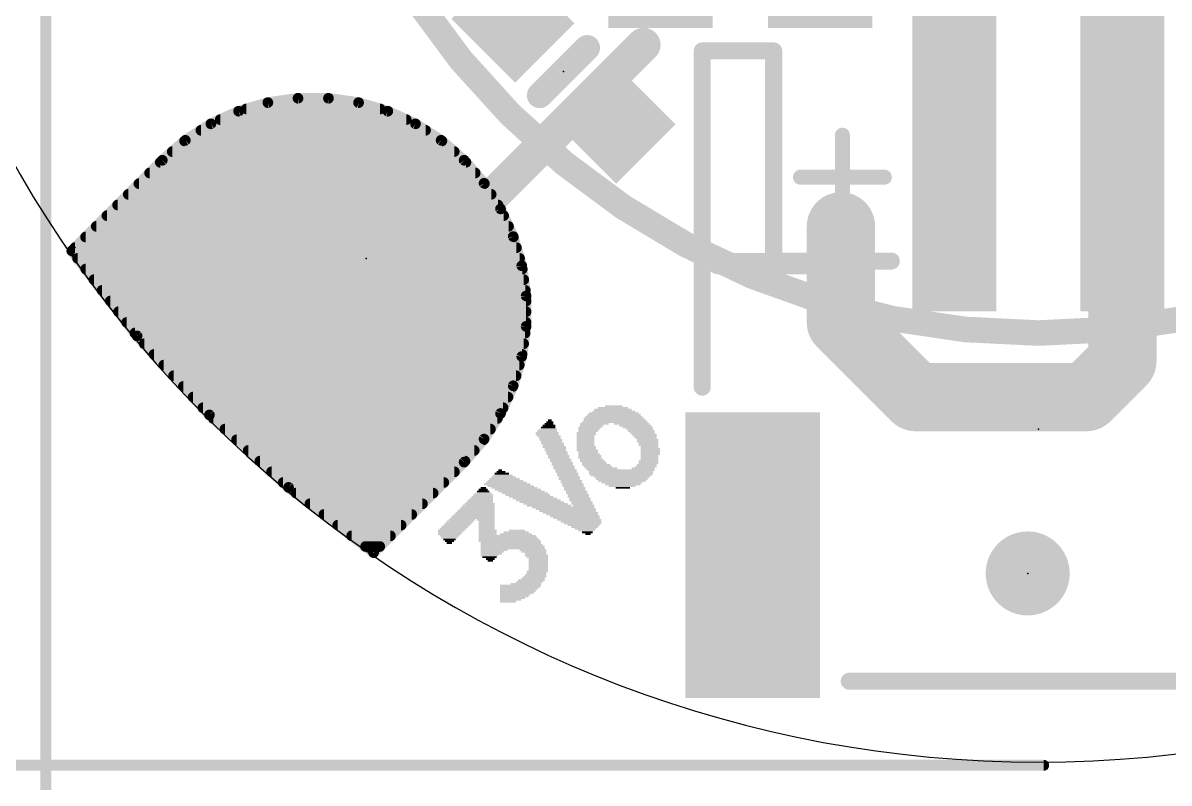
# Model space of a CAD drawing. Extents: x -19.6 to 14, y -19.9 to 18.9.
# Drawn here: x -12.08 to 1.56, y -14.25 to -5.2 of the extents above; entities that cross this region are included whole.
import ezdxf

# ---------------------------------------------------------------- set-up
doc = ezdxf.new("R2010")
doc.units = 0
for name, color, linetype in [('1', 12, 'CONTINUOUS'), ('16', 132, 'CONTINUOUS'), ('17', 110, 'CONTINUOUS'), ('20', 53, 'CONTINUOUS'), ('21', 40, 'CONTINUOUS'), ('23', 53, 'CONTINUOUS'), ('47', 253, 'CONTINUOUS')]:
    doc.layers.add(name, color=color, linetype=linetype)

# ---------------------------------------------------------------- blocks, each defined once
blk = doc.blocks.new('ROUNDP')
at = {"const_width": 0.5}
blk.add_lwpolyline([(0, -0.25, 1), (0, 0.25, 1), (0, -0.25)], format="xyb", dxfattribs=at)
blk = doc.blocks.new('RECT')
blk.add_solid([(-0.5, -0.5), (0.5, -0.5), (-0.5, 0.5), (0.5, 0.5)])
blk = doc.blocks.new('PIE')
at = {"const_width": 0.5}
blk.add_lwpolyline([(0, -0.25, 1), (0, 0.25, 1), (0, -0.25)], format="xyb", dxfattribs=at)

msp = doc.modelspace()

# ---------------------------------------------------------------- linework, layer by layer
at = {"layer": '1'}
for points, const_width in [([(-8.89, 0, 0.4142), (0, -8.89)], 0.3048), ([(0, -8.89, 0.4142), (8.89, 0)], 0.3048), ([(1.2032, -6.333, 1), (0.7968, -6.333)], 0.4064), ([(-9.1741, -6.1162, 1), (-9.165, -6.1791)], 0.0635), ([(-9.1606, -6.1781, 1), (-9.1785, -6.1172)], 0.0635), ([(-8.8108, -6.0643, 1), (-8.8108, -6.1278)], 0.0635), ([(-8.8063, -6.1275, 1), (-8.8153, -6.0647)], 0.0635), ([(-8.4439, -6.0647, 1), (-8.4529, -6.1275)], 0.0635), ([(-8.4484, -6.1278, 1), (-8.4484, -6.0643)], 0.0635), ([(-8.0808, -6.1172, 1), (-8.0986, -6.1781)], 0.0635), ([(-8.0942, -6.1791, 1), (-8.0852, -6.1162)], 0.0635), ([(-9.5262, -6.2193, 1), (-9.5083, -6.2802)], 0.0635), ([(-9.5041, -6.2786, 1), (-9.5304, -6.2209)], 0.0635), ([(-9.4261, -6.1913, 1), (-9.4261, -6.2547)], 0.0635), ([(-7.8331, -6.2547, 1), (-7.8331, -6.1913)], 0.0635), ([(-7.7288, -6.2209, 1), (-7.7552, -6.2786)], 0.0635), ([(-7.7509, -6.2802, 1), (-7.733, -6.2193)], 0.0635), ([(-5.6175, -6.2779, 1), (-5.6175, -6.4811)], 0.2032), ([(-5.5457, -6.4514, 1), (-5.6894, -6.3077)], 0.2032), ([(-5.0505, -6.4811, 1), (-5.0505, -6.2779)], 0.2032), ([(-1.1016, -6.333, 1), (-0.8984, -6.333)], 0.2032), ([(-0.9711, -6.2721, 1), (-1.0609, -6.3619)], 0.127), ([(-1.0449, -6.3779, 1), (-0.9551, -6.2881)], 0.127), ([(-9.8601, -6.3714, 1), (-9.8337, -6.4292)], 0.0635), ([(-9.8297, -6.427, 1), (-9.8641, -6.3736)], 0.0635), ([(-9.7367, -6.3183, 1), (-9.7367, -6.3818)], 0.0635), ([(-7.5225, -6.3818, 1), (-7.5225, -6.3183)], 0.0635), ([(-7.3952, -6.3736, 1), (-7.4295, -6.427)], 0.0635), ([(-7.4255, -6.4292, 1), (-7.3991, -6.3714)], 0.0635), ([(-10.1607, -6.5723, 1), (-10.1607, -6.6357)], 0.0635), ([(-10.1689, -6.5695, 1), (-10.1346, -6.623)], 0.0635), ([(-10.131, -6.6202, 1), (-10.1726, -6.5722)], 0.0635), ([(-9.9662, -6.4453, 1), (-9.9662, -6.5088)], 0.0635), ([(-7.293, -6.5088, 1), (-7.293, -6.4453)], 0.0635), ([(-7.0867, -6.5722, 1), (-7.1282, -6.6202)], 0.0635), ([(-7.1246, -6.623, 1), (-7.0903, -6.5695)], 0.0635), ([(-7.0985, -6.6357, 1), (-7.0985, -6.5723)], 0.0635), ([(-10.3073, -6.6993, 1), (-10.3073, -6.7628)], 0.0635), ([(-6.9519, -6.7628, 1), (-6.9519, -6.6993)], 0.0635), ([(-10.4501, -6.8263, 1), (-10.4501, -6.8898)], 0.0635), ([(-10.4465, -6.8096, 1), (-10.4049, -6.8576)], 0.0635), ([(-10.4032, -6.856, 1), (-10.4481, -6.8111)], 0.0635), ([(-6.8096, -6.8128, 1), (-6.8576, -6.8544)], 0.0635), ([(-6.8544, -6.8576, 1), (-6.8128, -6.8096)], 0.0635), ([(-6.8124, -6.8898, 1), (-6.8124, -6.8263)], 0.0635), ([(-10.5771, -6.9533, 1), (-10.5771, -7.0168)], 0.0635), ([(-6.7023, -7.0168, 1), (-6.7023, -6.9533)], 0.0635), ([(-10.7041, -7.0803, 1), (-10.7041, -7.1437)], 0.0635), ([(-6.5695, -7.0903, 1), (-6.623, -7.1246)], 0.0635), ([(-6.6202, -7.1282, 1), (-6.5722, -7.0867)], 0.0635), ([(-6.5933, -7.1437, 1), (-6.5933, -7.0803)], 0.0635), ([(-10.8311, -7.2073, 1), (-10.8311, -7.2708)], 0.0635), ([(-6.5117, -7.2708, 1), (-6.5117, -7.2073)], 0.0635), ([(-2.1463, -7.62, 1), (-2.5527, -7.62)], 0.4064), ([(-10.9581, -7.3343, 1), (-10.9581, -7.3978)], 0.0635), ([(-6.3714, -7.3991, 1), (-6.4292, -7.4255)], 0.0635), ([(-6.4301, -7.3978, 1), (-6.4301, -7.3343)], 0.0635), ([(-6.427, -7.4295, 1), (-6.3736, -7.3952)], 0.0635), ([(-11.0851, -7.4613, 1), (-11.0851, -7.5248)], 0.0635), ([(-6.3635, -7.5248, 1), (-6.3635, -7.4613)], 0.0635), ([(-11.2121, -7.5883, 1), (-11.2121, -7.6517)], 0.0635), ([(-6.3055, -7.6517, 1), (-6.3055, -7.5883)], 0.0635), ([(-11.3391, -7.7153, 1), (-11.3391, -7.7788)], 0.0635), ([(-6.2193, -7.733, 1), (-6.2802, -7.7509)], 0.0635), ([(-6.2786, -7.7552, 1), (-6.2209, -7.7288)], 0.0635), ([(-6.2483, -7.7788, 1), (-6.2483, -7.7153)], 0.0635), ([(-2.1463, -8.0645, 1), (-2.5527, -8.0645)], 0.4064), ([(-11.4781, -7.8919, 1), (-11.5285, -7.9305)], 0.0635), ([(-11.5257, -7.8887, 1), (-11.4808, -7.9336)], 0.0635), ([(-11.4661, -7.8423, 1), (-11.4661, -7.9058)], 0.0635), ([(-6.211, -7.9058, 1), (-6.211, -7.8423)], 0.0635), ([(-2.5527, -8.0645, 1), (-2.1463, -8.0645)], 0.4064), ([(-11.4344, -7.9693, 1), (-11.4344, -8.0328)], 0.0635), ([(-6.1162, -8.0852, 1), (-6.1791, -8.0942)], 0.0635), ([(-6.1737, -8.0328, 1), (-6.1737, -7.9693)], 0.0635), ([(-3.81, -8.001, 1), (-3.81, -8.128)], 0.127), ([(-2.3495, -8.128, 1), (-2.3495, -8.001)], 0.127), ([(-11.3369, -8.0962, 1), (-11.3369, -8.1598)], 0.0635), ([(-8.3602, -8.2586, 1), (-8.3602, -8.4618)], 0.2032), ([(-7.5982, -8.4618, 1), (-7.5982, -8.2586)], 0.2032), ([(-6.1781, -8.0986, 1), (-6.1172, -8.0808)], 0.0635), ([(-6.1422, -8.1598, 1), (-6.1422, -8.0962)], 0.0635), ([(-11.2395, -8.2233, 1), (-11.2395, -8.2868)], 0.0635), ([(-11.142, -8.3502, 1), (-11.142, -8.4138)], 0.0635), ([(-7.6701, -8.2884, 1), (-7.5264, -8.4321)], 0.2032), ([(-6.1239, -8.2868, 1), (-6.1239, -8.2233)], 0.0635), ([(-6.1056, -8.4138, 1), (-6.1056, -8.3502)], 0.0635), ([(-11.0446, -8.4772, 1), (-11.0446, -8.5408)], 0.0635), ([(-6.0643, -8.4484, 1), (-6.1278, -8.4484)], 0.0635), ([(-6.1275, -8.4529, 1), (-6.0647, -8.4439)], 0.0635), ([(-6.0961, -8.5408, 1), (-6.0961, -8.4772)], 0.0635), ([(-2.2058, -8.6193, 1), (-2.4932, -8.9067)], 0.4064), ([(-10.9471, -8.6043, 1), (-10.9471, -8.6678)], 0.0635), ([(-6.0961, -8.6678, 1), (-6.0961, -8.6043)], 0.0635), ([(-2.5527, -8.763, 1), (-2.1463, -8.763)], 0.4064), ([(-10.8497, -8.7312, 1), (-10.8497, -8.7948)], 0.0635), ([(-6.0961, -8.7948, 1), (-6.0961, -8.7312)], 0.0635), ([(-10.7522, -8.8582, 1), (-10.7522, -8.9218)], 0.0635), ([(-10.7031, -8.9021, 1), (-10.7499, -8.945)], 0.0635), ([(-6.1278, -8.8108, 1), (-6.0643, -8.8108)], 0.0635), ([(-6.0647, -8.8153, 1), (-6.1275, -8.8063)], 0.0635), ([(-6.1075, -8.9218, 1), (-6.1075, -8.8582)], 0.0635), ([(0, -8.8138, 1), (0, -8.9662)], 0.1524), ([(0, -8.9662, 1), (0, -8.8138)], 0.1524), ([(1.1437, -9.3672, 1), (0.8563, -9.0798)], 0.4064), ([(-10.7517, -8.9429, 1), (-10.7013, -8.9042)], 0.0635), ([(-10.6409, -8.9853, 1), (-10.6409, -9.0488)], 0.0635), ([(-6.1257, -9.0488, 1), (-6.1257, -8.9853)], 0.0635), ([(-10.5245, -9.1122, 1), (-10.5245, -9.1758)], 0.0635), ([(-6.1791, -9.165, 1), (-6.1162, -9.1741)], 0.0635), ([(-6.1172, -9.1785, 1), (-6.1781, -9.1606)], 0.0635), ([(-6.144, -9.1758, 1), (-6.144, -9.1122)], 0.0635), ([(0.7968, -9.2235, 1), (1.2032, -9.2235)], 0.4064), ([(-10.4081, -9.2393, 1), (-10.4081, -9.3028)], 0.0635), ([(-6.1775, -9.3028, 1), (-6.1775, -9.2393)], 0.0635), ([(-1.4605, -9.4488, 1), (-1.4605, -9.8552)], 0.4064), ([(0.5715, -9.8552, 1), (0.5715, -9.4488)], 0.4064), ([(-10.2917, -9.3662, 1), (-10.2917, -9.4298)], 0.0635), ([(-6.2148, -9.4298, 1), (-6.2148, -9.3662)], 0.0635), ([(-1.6042, -9.7957, 1), (-1.3168, -9.5083)], 0.4064), ([(0.4278, -9.5083, 1), (0.7152, -9.7957)], 0.4064), ([(-10.1754, -9.4932, 1), (-10.1754, -9.5568)], 0.0635), ([(-6.2802, -9.5083, 1), (-6.2193, -9.5262)], 0.0635), ([(-6.2209, -9.5304, 1), (-6.2786, -9.5041)], 0.0635), ([(-6.2533, -9.5568, 1), (-6.2533, -9.4932)], 0.0635), ([(-10.059, -9.6203, 1), (-10.059, -9.6838)], 0.0635), ([(-6.3113, -9.6838, 1), (-6.3113, -9.6203)], 0.0635), ([(-9.9426, -9.7472, 1), (-9.9426, -9.8108)], 0.0635), ([(-9.8429, -9.841, 1), (-9.8858, -9.8878)], 0.0635), ([(-9.8878, -9.8858, 1), (-9.841, -9.8429)], 0.0635), ([(-6.4292, -9.8337, 1), (-6.3714, -9.8601)], 0.0635), ([(-6.3736, -9.8641, 1), (-6.427, -9.8297)], 0.0635), ([(-6.3693, -9.8108, 1), (-6.3693, -9.7472)], 0.0635), ([(-9.819, -9.8742, 1), (-9.819, -9.9378)], 0.0635), ([(-6.4383, -9.9378, 1), (-6.4383, -9.8742)], 0.0635), ([(-9.6804, -10.0013, 1), (-9.6804, -10.0648)], 0.0635), ([(-6.5722, -10.1726, 1), (-6.6202, -10.131)], 0.0635), ([(-6.5199, -10.0648, 1), (-6.5199, -10.0013)], 0.0635), ([(-9.5418, -10.1282, 1), (-9.5418, -10.1918)], 0.0635), ([(-9.4032, -10.2553, 1), (-9.4032, -10.3188)], 0.0635), ([(-6.7134, -10.3188, 1), (-6.7134, -10.2553)], 0.0635), ([(-6.623, -10.1346, 1), (-6.5695, -10.1689)], 0.0635), ([(-6.6034, -10.1918, 1), (-6.6034, -10.1282)], 0.0635), ([(-9.2646, -10.3822, 1), (-9.2646, -10.4458)], 0.0635), ([(-6.8111, -10.4481, 1), (-6.856, -10.4032)], 0.0635), ([(-6.8235, -10.4458, 1), (-6.8235, -10.3822)], 0.0635), ([(-9.126, -10.5092, 1), (-9.126, -10.5728)], 0.0635), ([(-6.9489, -10.5728, 1), (-6.9489, -10.5092)], 0.0635), ([(-6.8576, -10.4049, 1), (-6.8096, -10.4465)], 0.0635), ([(-8.9874, -10.6363, 1), (-8.9874, -10.6998)], 0.0635), ([(-7.0759, -10.6998, 1), (-7.0759, -10.6363)], 0.0635), ([(-8.9042, -10.7013, 1), (-8.9429, -10.7517)], 0.0635), ([(-8.945, -10.7499, 1), (-8.9021, -10.7031)], 0.0635), ([(-8.8343, -10.7632, 1), (-8.8343, -10.8268)], 0.0635), ([(-7.2029, -10.8268, 1), (-7.2029, -10.7632)], 0.0635), ([(-8.6688, -10.8902, 1), (-8.6688, -10.9538)], 0.0635), ([(-7.3299, -10.9538, 1), (-7.3299, -10.8902)], 0.0635), ([(-8.5032, -11.0173, 1), (-8.5032, -11.0808)], 0.0635), ([(-7.4569, -11.0808, 1), (-7.4569, -11.0173)], 0.0635), ([(-8.3377, -11.1442, 1), (-8.3377, -11.2078)], 0.0635), ([(-7.5839, -11.2078, 1), (-7.5839, -11.1442)], 0.0635), ([(-8.1722, -11.2713, 1), (-8.1722, -11.3348)], 0.0635), ([(-7.7109, -11.3348, 1), (-7.7109, -11.2713)], 0.0635), ([(-8.0067, -11.3982, 1), (-8.0067, -11.4618)], 0.0635), ([(-7.9336, -11.4808, 1), (-7.8887, -11.5257)], 0.0635), ([(-7.9305, -11.5285, 1), (-7.8919, -11.4781)], 0.0635), ([(-7.8379, -11.4618, 1), (-7.8379, -11.3982)], 0.0635)]:
    msp.add_lwpolyline(points, format="xyb", dxfattribs=dict(at, const_width=const_width))
for points, const_width in [([(-1, -4.048), (-1, -6.333)], 0.4064), ([(1, -6.333), (1, -9.2235)], 0.8128), ([(-9.1695, -6.1477), (-9.5173, -6.2498)], 0.127), ([(-8.8108, -6.0961), (-9.1695, -6.1477)], 0.127), ([(-8.4484, -6.0961), (-8.8108, -6.0961)], 0.127), ([(-8.0897, -6.1477), (-8.4484, -6.0961)], 0.127), ([(-7.742, -6.2498), (-8.0897, -6.1477)], 0.127), ([(-9.5173, -6.2498), (-9.8469, -6.4003)], 0.127), ([(-9.4261, -6.223), (-7.8331, -6.223)], 0.127), ([(-7.4123, -6.4003), (-7.742, -6.2498)], 0.127), ([(-5.6175, -6.3795), (-7.5982, -8.3602)], 0.4064), ([(-5.0505, -6.3795), (-5.6175, -6.3795)], 0.4064), ([(-1.016, -6.317), (-1, -6.333)], 0.254), ([(-9.8469, -6.4003), (-10.1518, -6.5962)], 0.127), ([(-9.7367, -6.35), (-7.5225, -6.35)], 0.127), ([(-7.1075, -6.5962), (-7.4123, -6.4003)], 0.127), ([(-10.1518, -6.5962), (-10.4257, -6.8336)], 0.127), ([(-10.1607, -6.604), (-7.0985, -6.604)], 0.127), ([(-9.9662, -6.477), (-7.293, -6.477)], 0.127), ([(-6.8336, -6.8336), (-7.1075, -6.5962)], 0.127), ([(-10.3073, -6.731), (-6.9519, -6.731)], 0.127), ([(-10.4257, -6.8336), (-11.5033, -7.9112)], 0.127), ([(-10.4501, -6.858), (-6.8124, -6.858)], 0.127), ([(-6.5962, -7.1075), (-6.8336, -6.8336)], 0.127), ([(-10.5771, -6.985), (-6.7023, -6.985)], 0.127), ([(-10.7041, -7.112), (-6.5933, -7.112)], 0.127), ([(-6.4003, -7.4123), (-6.5962, -7.1075)], 0.127), ([(-10.8311, -7.239), (-6.5117, -7.239)], 0.127), ([(-2.3495, -8.0645), (-2.3495, -7.62)], 0.8128), ([(-10.9581, -7.366), (-6.4301, -7.366)], 0.127), ([(-6.2498, -7.742), (-6.4003, -7.4123)], 0.127), ([(-11.0851, -7.493), (-6.3635, -7.493)], 0.127), ([(-11.2121, -7.62), (-6.3055, -7.62)], 0.127), ([(-11.3391, -7.747), (-6.2483, -7.747)], 0.127), ([(-6.1477, -8.0897), (-6.2498, -7.742)], 0.127), ([(-2.3495, -8.763), (-2.3495, -8.0645)], 0.8128), ([(-11.5033, -7.9112), (-10.7265, -8.9236)], 0.127), ([(-11.4661, -7.874), (-6.211, -7.874)], 0.127), ([(-11.4344, -8.001), (-6.1737, -8.001)], 0.127), ([(-6.0961, -8.4484), (-6.1477, -8.0897)], 0.127), ([(-3.81, -8.0645), (-2.3495, -8.0645)], 0.254), ([(-11.3369, -8.128), (-6.1422, -8.128)], 0.127), ([(-7.5982, -8.3602), (-8.3602, -8.3602)], 0.4064), ([(-11.2395, -8.255), (-6.1239, -8.255)], 0.127), ([(-11.142, -8.382), (-6.1056, -8.382)], 0.127), ([(-11.0446, -8.509), (-6.0961, -8.509)], 0.127), ([(-6.0961, -8.8108), (-6.0961, -8.4484)], 0.127), ([(-1.4605, -9.652), (-2.3495, -8.763)], 0.8128), ([(-10.9471, -8.636), (-6.0961, -8.636)], 0.127), ([(-10.8497, -8.763), (-6.0961, -8.763)], 0.127), ([(-10.7522, -8.89), (-6.1075, -8.89)], 0.127), ([(-10.7265, -8.9236), (-9.8644, -9.8644)], 0.127), ([(-6.1477, -9.1695), (-6.0961, -8.8108)], 0.127), ([(1, -9.2235), (0.5715, -9.652)], 0.8128), ([(-10.6409, -9.017), (-6.1257, -9.017)], 0.127), ([(-10.5245, -9.144), (-6.144, -9.144)], 0.127), ([(-6.2498, -9.5173), (-6.1477, -9.1695)], 0.127), ([(-10.4081, -9.271), (-6.1775, -9.271)], 0.127), ([(0.5715, -9.652), (-1.4605, -9.652)], 0.8128), ([(-10.2917, -9.398), (-6.2148, -9.398)], 0.127), ([(-10.1754, -9.525), (-6.2533, -9.525)], 0.127), ([(-6.4003, -9.8469), (-6.2498, -9.5173)], 0.127), ([(-10.059, -9.652), (-6.3113, -9.652)], 0.127), ([(-9.9426, -9.779), (-6.3693, -9.779)], 0.127), ([(-9.8644, -9.8644), (-8.9236, -10.7265)], 0.127), ([(-6.5962, -10.1518), (-6.4003, -9.8469)], 0.127), ([(-9.819, -9.906), (-6.4383, -9.906)], 0.127), ([(-9.6804, -10.033), (-6.5199, -10.033)], 0.127), ([(-6.8336, -10.4257), (-6.5962, -10.1518)], 0.127), ([(-9.5418, -10.16), (-6.6034, -10.16)], 0.127), ([(-9.4032, -10.287), (-6.7134, -10.287)], 0.127), ([(-9.2646, -10.414), (-6.8235, -10.414)], 0.127), ([(-7.9112, -11.5033), (-6.8336, -10.4257)], 0.127), ([(-9.126, -10.541), (-6.9489, -10.541)], 0.127), ([(-8.9874, -10.668), (-7.0759, -10.668)], 0.127), ([(-8.9236, -10.7265), (-7.9112, -11.5033)], 0.127), ([(-8.8343, -10.795), (-7.2029, -10.795)], 0.127), ([(-8.6688, -10.922), (-7.3299, -10.922)], 0.127), ([(-8.5032, -11.049), (-7.4569, -11.049)], 0.127), ([(-8.3377, -11.176), (-7.5839, -11.176)], 0.127), ([(-8.1722, -11.303), (-7.7109, -11.303)], 0.127), ([(-8.0067, -11.43), (-7.8379, -11.43)], 0.127)]:
    msp.add_lwpolyline(points, dxfattribs=dict(at, const_width=const_width))
at = {"layer": '16'}
for points, const_width in [([(-8.89, 0, 0.4142), (0, -8.89)], 0.3048), ([(0, -8.89, 0.4142), (8.89, 0)], 0.3048), ([(-4.6272, -5.5328, 1), (-4.7708, -5.3892)], 0.2032), ([(-9.1741, -6.1162, 1), (-9.165, -6.1791)], 0.0635), ([(-9.1606, -6.1781, 1), (-9.1785, -6.1172)], 0.0635), ([(-8.8108, -6.0643, 1), (-8.8108, -6.1278)], 0.0635), ([(-8.8063, -6.1275, 1), (-8.8153, -6.0647)], 0.0635), ([(-8.4439, -6.0647, 1), (-8.4529, -6.1275)], 0.0635), ([(-8.4484, -6.1278, 1), (-8.4484, -6.0643)], 0.0635), ([(-8.0808, -6.1172, 1), (-8.0986, -6.1781)], 0.0635), ([(-8.0942, -6.1791, 1), (-8.0852, -6.1162)], 0.0635), ([(-9.5262, -6.2193, 1), (-9.5083, -6.2802)], 0.0635), ([(-9.5041, -6.2786, 1), (-9.5304, -6.2209)], 0.0635), ([(-9.4261, -6.1913, 1), (-9.4261, -6.2547)], 0.0635), ([(-7.8331, -6.2547, 1), (-7.8331, -6.1913)], 0.0635), ([(-7.7288, -6.2209, 1), (-7.7552, -6.2786)], 0.0635), ([(-7.7509, -6.2802, 1), (-7.733, -6.2193)], 0.0635), ([(-9.8601, -6.3714, 1), (-9.8337, -6.4292)], 0.0635), ([(-9.8297, -6.427, 1), (-9.8641, -6.3736)], 0.0635), ([(-9.7367, -6.3183, 1), (-9.7367, -6.3818)], 0.0635), ([(-7.5225, -6.3818, 1), (-7.5225, -6.3183)], 0.0635), ([(-7.3952, -6.3736, 1), (-7.4295, -6.427)], 0.0635), ([(-7.4255, -6.4292, 1), (-7.3991, -6.3714)], 0.0635), ([(-10.1607, -6.5723, 1), (-10.1607, -6.6357)], 0.0635), ([(-10.1689, -6.5695, 1), (-10.1346, -6.623)], 0.0635), ([(-10.131, -6.6202, 1), (-10.1726, -6.5722)], 0.0635), ([(-9.9662, -6.4453, 1), (-9.9662, -6.5088)], 0.0635), ([(-7.293, -6.5088, 1), (-7.293, -6.4453)], 0.0635), ([(-7.0867, -6.5722, 1), (-7.1282, -6.6202)], 0.0635), ([(-7.1246, -6.623, 1), (-7.0903, -6.5695)], 0.0635), ([(-7.0985, -6.6357, 1), (-7.0985, -6.5723)], 0.0635), ([(-10.3073, -6.6993, 1), (-10.3073, -6.7628)], 0.0635), ([(-6.9519, -6.7628, 1), (-6.9519, -6.6993)], 0.0635), ([(-10.4501, -6.8263, 1), (-10.4501, -6.8898)], 0.0635), ([(-10.4465, -6.8096, 1), (-10.4049, -6.8576)], 0.0635), ([(-10.4032, -6.856, 1), (-10.4481, -6.8111)], 0.0635), ([(-6.8096, -6.8128, 1), (-6.8576, -6.8544)], 0.0635), ([(-6.8544, -6.8576, 1), (-6.8128, -6.8096)], 0.0635), ([(-6.8124, -6.8898, 1), (-6.8124, -6.8263)], 0.0635), ([(-10.5771, -6.9533, 1), (-10.5771, -7.0168)], 0.0635), ([(-6.7023, -7.0168, 1), (-6.7023, -6.9533)], 0.0635), ([(-10.7041, -7.0803, 1), (-10.7041, -7.1437)], 0.0635), ([(-6.5695, -7.0903, 1), (-6.623, -7.1246)], 0.0635), ([(-6.6202, -7.1282, 1), (-6.5722, -7.0867)], 0.0635), ([(-6.5933, -7.1437, 1), (-6.5933, -7.0803)], 0.0635), ([(-10.8311, -7.2073, 1), (-10.8311, -7.2708)], 0.0635), ([(-6.5117, -7.2708, 1), (-6.5117, -7.2073)], 0.0635), ([(-10.9581, -7.3343, 1), (-10.9581, -7.3978)], 0.0635), ([(-6.3714, -7.3991, 1), (-6.4292, -7.4255)], 0.0635), ([(-6.4301, -7.3978, 1), (-6.4301, -7.3343)], 0.0635), ([(-6.427, -7.4295, 1), (-6.3736, -7.3952)], 0.0635), ([(-11.0851, -7.4613, 1), (-11.0851, -7.5248)], 0.0635), ([(-6.3635, -7.5248, 1), (-6.3635, -7.4613)], 0.0635), ([(-11.2121, -7.5883, 1), (-11.2121, -7.6517)], 0.0635), ([(-6.3055, -7.6517, 1), (-6.3055, -7.5883)], 0.0635), ([(-11.3391, -7.7153, 1), (-11.3391, -7.7788)], 0.0635), ([(-6.2193, -7.733, 1), (-6.2802, -7.7509)], 0.0635), ([(-6.2786, -7.7552, 1), (-6.2209, -7.7288)], 0.0635), ([(-6.2483, -7.7788, 1), (-6.2483, -7.7153)], 0.0635), ([(-11.4781, -7.8919, 1), (-11.5285, -7.9305)], 0.0635), ([(-11.5257, -7.8887, 1), (-11.4808, -7.9336)], 0.0635), ([(-11.4661, -7.8423, 1), (-11.4661, -7.9058)], 0.0635), ([(-6.211, -7.9058, 1), (-6.211, -7.8423)], 0.0635), ([(-11.4344, -7.9693, 1), (-11.4344, -8.0328)], 0.0635), ([(-6.1162, -8.0852, 1), (-6.1791, -8.0942)], 0.0635), ([(-6.1737, -8.0328, 1), (-6.1737, -7.9693)], 0.0635), ([(-11.3369, -8.0962, 1), (-11.3369, -8.1598)], 0.0635), ([(-6.1781, -8.0986, 1), (-6.1172, -8.0808)], 0.0635), ([(-6.1422, -8.1598, 1), (-6.1422, -8.0962)], 0.0635), ([(-11.2395, -8.2233, 1), (-11.2395, -8.2868)], 0.0635), ([(-11.142, -8.3502, 1), (-11.142, -8.4138)], 0.0635), ([(-8.3602, -8.2967, 1), (-8.3602, -8.4237)], 0.127), ([(-7.6701, -8.2884, 1), (-7.5264, -8.4321)], 0.2032), ([(-7.5982, -8.4237, 1), (-7.5982, -8.2967)], 0.127), ([(-6.1239, -8.2868, 1), (-6.1239, -8.2233)], 0.0635), ([(-6.1056, -8.4138, 1), (-6.1056, -8.3502)], 0.0635), ([(-11.0446, -8.4772, 1), (-11.0446, -8.5408)], 0.0635), ([(-6.0643, -8.4484, 1), (-6.1278, -8.4484)], 0.0635), ([(-6.1275, -8.4529, 1), (-6.0647, -8.4439)], 0.0635), ([(-6.0961, -8.5408, 1), (-6.0961, -8.4772)], 0.0635), ([(-10.9471, -8.6043, 1), (-10.9471, -8.6678)], 0.0635), ([(-6.0961, -8.6678, 1), (-6.0961, -8.6043)], 0.0635), ([(-10.8497, -8.7312, 1), (-10.8497, -8.7948)], 0.0635), ([(-6.0961, -8.7948, 1), (-6.0961, -8.7312)], 0.0635), ([(-10.7522, -8.8582, 1), (-10.7522, -8.9218)], 0.0635), ([(-10.7031, -8.9021, 1), (-10.7499, -8.945)], 0.0635), ([(-6.1278, -8.8108, 1), (-6.0643, -8.8108)], 0.0635), ([(-6.0647, -8.8153, 1), (-6.1275, -8.8063)], 0.0635), ([(-6.1075, -8.9218, 1), (-6.1075, -8.8582)], 0.0635), ([(0, -8.8138, 1), (0, -8.9662)], 0.1524), ([(0, -8.9662, 1), (0, -8.8138)], 0.1524), ([(-10.7517, -8.9429, 1), (-10.7013, -8.9042)], 0.0635), ([(-10.6409, -8.9853, 1), (-10.6409, -9.0488)], 0.0635), ([(-6.1257, -9.0488, 1), (-6.1257, -8.9853)], 0.0635), ([(-10.5245, -9.1122, 1), (-10.5245, -9.1758)], 0.0635), ([(-6.1791, -9.165, 1), (-6.1162, -9.1741)], 0.0635), ([(-6.1172, -9.1785, 1), (-6.1781, -9.1606)], 0.0635), ([(-6.144, -9.1758, 1), (-6.144, -9.1122)], 0.0635), ([(-10.4081, -9.2393, 1), (-10.4081, -9.3028)], 0.0635), ([(-6.1775, -9.3028, 1), (-6.1775, -9.2393)], 0.0635), ([(-10.2917, -9.3662, 1), (-10.2917, -9.4298)], 0.0635), ([(-6.2148, -9.4298, 1), (-6.2148, -9.3662)], 0.0635), ([(-10.1754, -9.4932, 1), (-10.1754, -9.5568)], 0.0635), ([(-6.2802, -9.5083, 1), (-6.2193, -9.5262)], 0.0635), ([(-6.2209, -9.5304, 1), (-6.2786, -9.5041)], 0.0635), ([(-6.2533, -9.5568, 1), (-6.2533, -9.4932)], 0.0635), ([(-10.059, -9.6203, 1), (-10.059, -9.6838)], 0.0635), ([(-6.3113, -9.6838, 1), (-6.3113, -9.6203)], 0.0635), ([(-9.9426, -9.7472, 1), (-9.9426, -9.8108)], 0.0635), ([(-9.8429, -9.841, 1), (-9.8858, -9.8878)], 0.0635), ([(-9.8878, -9.8858, 1), (-9.841, -9.8429)], 0.0635), ([(-6.4292, -9.8337, 1), (-6.3714, -9.8601)], 0.0635), ([(-6.3736, -9.8641, 1), (-6.427, -9.8297)], 0.0635), ([(-6.3693, -9.8108, 1), (-6.3693, -9.7472)], 0.0635), ([(-9.819, -9.8742, 1), (-9.819, -9.9378)], 0.0635), ([(-6.4383, -9.9378, 1), (-6.4383, -9.8742)], 0.0635), ([(-9.6804, -10.0013, 1), (-9.6804, -10.0648)], 0.0635), ([(-6.5722, -10.1726, 1), (-6.6202, -10.131)], 0.0635), ([(-6.5199, -10.0648, 1), (-6.5199, -10.0013)], 0.0635), ([(-9.5418, -10.1282, 1), (-9.5418, -10.1918)], 0.0635), ([(-9.4032, -10.2553, 1), (-9.4032, -10.3188)], 0.0635), ([(-6.7134, -10.3188, 1), (-6.7134, -10.2553)], 0.0635), ([(-6.623, -10.1346, 1), (-6.5695, -10.1689)], 0.0635), ([(-6.6034, -10.1918, 1), (-6.6034, -10.1282)], 0.0635), ([(-9.2646, -10.3822, 1), (-9.2646, -10.4458)], 0.0635), ([(-6.8111, -10.4481, 1), (-6.856, -10.4032)], 0.0635), ([(-6.8235, -10.4458, 1), (-6.8235, -10.3822)], 0.0635), ([(-9.126, -10.5092, 1), (-9.126, -10.5728)], 0.0635), ([(-6.9489, -10.5728, 1), (-6.9489, -10.5092)], 0.0635), ([(-6.8576, -10.4049, 1), (-6.8096, -10.4465)], 0.0635), ([(-8.9874, -10.6363, 1), (-8.9874, -10.6998)], 0.0635), ([(-7.0759, -10.6998, 1), (-7.0759, -10.6363)], 0.0635), ([(-8.9042, -10.7013, 1), (-8.9429, -10.7517)], 0.0635), ([(-8.945, -10.7499, 1), (-8.9021, -10.7031)], 0.0635), ([(-8.8343, -10.7632, 1), (-8.8343, -10.8268)], 0.0635), ([(-7.2029, -10.8268, 1), (-7.2029, -10.7632)], 0.0635), ([(-8.6688, -10.8902, 1), (-8.6688, -10.9538)], 0.0635), ([(-7.3299, -10.9538, 1), (-7.3299, -10.8902)], 0.0635), ([(-8.5032, -11.0173, 1), (-8.5032, -11.0808)], 0.0635), ([(-7.4569, -11.0808, 1), (-7.4569, -11.0173)], 0.0635), ([(-8.3377, -11.1442, 1), (-8.3377, -11.2078)], 0.0635), ([(-7.5839, -11.2078, 1), (-7.5839, -11.1442)], 0.0635), ([(-8.1722, -11.2713, 1), (-8.1722, -11.3348)], 0.0635), ([(-7.7109, -11.3348, 1), (-7.7109, -11.2713)], 0.0635), ([(-8.0067, -11.3982, 1), (-8.0067, -11.4618)], 0.0635), ([(-7.9336, -11.4808, 1), (-7.8887, -11.5257)], 0.0635), ([(-7.9305, -11.5285, 1), (-7.8919, -11.4781)], 0.0635), ([(-7.8379, -11.4618, 1), (-7.8379, -11.3982)], 0.0635)]:
    msp.add_lwpolyline(points, format="xyb", dxfattribs=dict(at, const_width=const_width))
for points, const_width in [([(-7.5982, -8.3602), (-4.699, -5.461)], 0.4064), ([(-9.1695, -6.1477), (-9.5173, -6.2498)], 0.127), ([(-8.8108, -6.0961), (-9.1695, -6.1477)], 0.127), ([(-8.4484, -6.0961), (-8.8108, -6.0961)], 0.127), ([(-8.0897, -6.1477), (-8.4484, -6.0961)], 0.127), ([(-7.742, -6.2498), (-8.0897, -6.1477)], 0.127), ([(-9.5173, -6.2498), (-9.8469, -6.4003)], 0.127), ([(-9.4261, -6.223), (-7.8331, -6.223)], 0.127), ([(-7.4123, -6.4003), (-7.742, -6.2498)], 0.127), ([(-9.8469, -6.4003), (-10.1518, -6.5962)], 0.127), ([(-9.7367, -6.35), (-7.5225, -6.35)], 0.127), ([(-7.1075, -6.5962), (-7.4123, -6.4003)], 0.127), ([(-10.1518, -6.5962), (-10.4257, -6.8336)], 0.127), ([(-10.1607, -6.604), (-7.0985, -6.604)], 0.127), ([(-9.9662, -6.477), (-7.293, -6.477)], 0.127), ([(-6.8336, -6.8336), (-7.1075, -6.5962)], 0.127), ([(-10.3073, -6.731), (-6.9519, -6.731)], 0.127), ([(-10.4257, -6.8336), (-11.5033, -7.9112)], 0.127), ([(-10.4501, -6.858), (-6.8124, -6.858)], 0.127), ([(-6.5962, -7.1075), (-6.8336, -6.8336)], 0.127), ([(-10.5771, -6.985), (-6.7023, -6.985)], 0.127), ([(-10.7041, -7.112), (-6.5933, -7.112)], 0.127), ([(-6.4003, -7.4123), (-6.5962, -7.1075)], 0.127), ([(-10.8311, -7.239), (-6.5117, -7.239)], 0.127), ([(-10.9581, -7.366), (-6.4301, -7.366)], 0.127), ([(-6.2498, -7.742), (-6.4003, -7.4123)], 0.127), ([(-11.0851, -7.493), (-6.3635, -7.493)], 0.127), ([(-11.2121, -7.62), (-6.3055, -7.62)], 0.127), ([(-11.3391, -7.747), (-6.2483, -7.747)], 0.127), ([(-6.1477, -8.0897), (-6.2498, -7.742)], 0.127), ([(-11.5033, -7.9112), (-10.7265, -8.9236)], 0.127), ([(-11.4661, -7.874), (-6.211, -7.874)], 0.127), ([(-11.4344, -8.001), (-6.1737, -8.001)], 0.127), ([(-6.0961, -8.4484), (-6.1477, -8.0897)], 0.127), ([(-11.3369, -8.128), (-6.1422, -8.128)], 0.127), ([(-11.2395, -8.255), (-6.1239, -8.255)], 0.127), ([(-11.142, -8.382), (-6.1056, -8.382)], 0.127), ([(-8.3602, -8.3602), (-7.5982, -8.3602)], 0.254), ([(-11.0446, -8.509), (-6.0961, -8.509)], 0.127), ([(-6.0961, -8.8108), (-6.0961, -8.4484)], 0.127), ([(-10.9471, -8.636), (-6.0961, -8.636)], 0.127), ([(-10.8497, -8.763), (-6.0961, -8.763)], 0.127), ([(-10.7522, -8.89), (-6.1075, -8.89)], 0.127), ([(-10.7265, -8.9236), (-9.8644, -9.8644)], 0.127), ([(-6.1477, -9.1695), (-6.0961, -8.8108)], 0.127), ([(-10.6409, -9.017), (-6.1257, -9.017)], 0.127), ([(-10.5245, -9.144), (-6.144, -9.144)], 0.127), ([(-6.2498, -9.5173), (-6.1477, -9.1695)], 0.127), ([(-10.4081, -9.271), (-6.1775, -9.271)], 0.127), ([(-10.2917, -9.398), (-6.2148, -9.398)], 0.127), ([(-10.1754, -9.525), (-6.2533, -9.525)], 0.127), ([(-6.4003, -9.8469), (-6.2498, -9.5173)], 0.127), ([(-10.059, -9.652), (-6.3113, -9.652)], 0.127), ([(-9.9426, -9.779), (-6.3693, -9.779)], 0.127), ([(-9.8644, -9.8644), (-8.9236, -10.7265)], 0.127), ([(-6.5962, -10.1518), (-6.4003, -9.8469)], 0.127), ([(-9.819, -9.906), (-6.4383, -9.906)], 0.127), ([(-9.6804, -10.033), (-6.5199, -10.033)], 0.127), ([(-6.8336, -10.4257), (-6.5962, -10.1518)], 0.127), ([(-9.5418, -10.16), (-6.6034, -10.16)], 0.127), ([(-9.4032, -10.287), (-6.7134, -10.287)], 0.127), ([(-9.2646, -10.414), (-6.8235, -10.414)], 0.127), ([(-7.9112, -11.5033), (-6.8336, -10.4257)], 0.127), ([(-9.126, -10.541), (-6.9489, -10.541)], 0.127), ([(-8.9874, -10.668), (-7.0759, -10.668)], 0.127), ([(-8.9236, -10.7265), (-7.9112, -11.5033)], 0.127), ([(-8.8343, -10.795), (-7.2029, -10.795)], 0.127), ([(-8.6688, -10.922), (-7.3299, -10.922)], 0.127), ([(-8.5032, -11.049), (-7.4569, -11.049)], 0.127), ([(-8.3377, -11.176), (-7.5839, -11.176)], 0.127), ([(-8.1722, -11.303), (-7.7109, -11.303)], 0.127), ([(-8.0067, -11.43), (-7.8379, -11.43)], 0.127)]:
    msp.add_lwpolyline(points, dxfattribs=dict(at, const_width=const_width))
at = {"layer": '20'}
msp.add_arc((0, -0.0023), 13.9929, 105.8, 74.2, dxfattribs=at)
at = {"layer": '21'}
for points, const_width in [([(-5.9343, -6.0613), (-5.3687, -5.4957)], 0.3048), ([(-4, -9.533), (-4, -5.533)], 0.2032), ([(-4, -5.533), (-3.15, -5.533)], 0.2032), ([(-3.15, -5.533), (-3.15, -8.033)], 0.2032), ([(-2.3321, -6.5352), (-2.3321, -7.5351)], 0.1778), ([(-2.8321, -7.0352), (-1.8322, -7.0352)], 0.1778), ([(-3.15, -8.033), (-1.75, -8.033)], 0.2032), ([(2.25, -13.033), (-2.25, -13.033)], 0.2032)]:
    msp.add_lwpolyline(points, dxfattribs=dict(at, const_width=const_width))
for points, const_width in [([(-5.3148, -5.5495, 1), (-5.4225, -5.4418)], 0.1524), ([(-3.9492, -5.533, 1), (-4.0508, -5.533)], 0.1016), ([(-4, -5.4822, 1), (-4, -5.5838)], 0.1016), ([(-3.0992, -5.533, 1), (-3.2008, -5.533)], 0.1016), ([(-3.15, -5.5838, 1), (-3.15, -5.4822)], 0.1016), ([(-5.9882, -6.0075, 1), (-5.8805, -6.1152)], 0.1524), ([(-2.2877, -6.5352, 1), (-2.3766, -6.5352)], 0.0889), ([(-2.8321, -6.9907, 1), (-2.8321, -7.0796)], 0.0889), ([(-1.8322, -7.0796, 1), (-1.8322, -6.9907)], 0.0889), ([(-2.3766, -7.5351, 1), (-2.2877, -7.5351)], 0.0889), ([(-3.15, -7.9822, 1), (-3.15, -8.0838)], 0.1016), ([(-3.2008, -8.033, 1), (-3.0992, -8.033)], 0.1016), ([(-1.75, -8.0838, 1), (-1.75, -7.9822)], 0.1016), ([(-4.0508, -9.533, 1), (-3.9492, -9.533)], 0.1016), ([(-2.25, -12.9822, 1), (-2.25, -13.0838)], 0.1016)]:
    msp.add_lwpolyline(points, format="xyb", dxfattribs=dict(at, const_width=const_width))
at = {"layer": '23'}
for p in [(-5.6515, -5.7785), (-8.001, -8.001), (0, -10.033), (-0.127, -11.7505)]:
    msp.add_point(p, dxfattribs=at)
at = {"layer": '47', "const_width": 0.13}
for points in [[(-11.811, 0), (-11.811, -19.7935)], [(0.0635, -14.0335), (-19.222, -14.0335)]]:
    msp.add_lwpolyline(points, dxfattribs=at)
at = {"layer": '47', "const_width": 0.065}
msp.add_lwpolyline([(0.0635, -14.066, 1), (0.0635, -14.001)], format="xyb", dxfattribs=at)

# ---------------------------------------------------------------- block references
at = {"layer": '1'}
for p, xscale, yscale, rotation in [((-4.4965, -4.5085), 1.24, 1.5, 180), ((-2.5965, -4.5085), 1.24, 1.5, 180), ((-3.4, -11.533), 3.4, 1.6, 270)]:
    msp.add_blockref('RECT', p, dxfattribs=dict(at, xscale=xscale, yscale=yscale, rotation=rotation))
at = {"layer": '1', "yscale": 4.6, "rotation": 180}
for p in [(-1, -6.333), (1, -6.333)]:
    msp.add_blockref('RECT', p, dxfattribs=at)
at = {"layer": '1', "xscale": 1.075, "rotation": 135}
for p in [(-6.2525, -5.1775), (-5.0505, -6.3795)]:
    msp.add_blockref('RECT', p, dxfattribs=at)
at = {"layer": '1'}
msp.add_blockref('PIE', (-0.127, -11.7505), dxfattribs=at)
at = {"layer": '17', "xscale": 4.216, "yscale": 4.216, "rotation": 135}
msp.add_blockref('ROUNDP', (-8.3602, -8.3602), dxfattribs=at)
msp.add_blockref('ROUNDP', (-8.3602, -8.3602), dxfattribs=at)
at = {"layer": '21', "yscale": 0.0212}
for p, xscale in [((-5.0518, -9.823), 0.5078), ((-5.0624, -9.8018), 0.4443), ((-5.0624, -9.7807), 0.3597), ((-5.0518, -9.7595), 0.2116), ((-5.8135, -9.9499), 0.0846), ((-5.8135, -9.9288), 0.0423), ((-5.0412, -9.9499), 0.7829), ((-5.0518, -9.9076), 0.7194), ((-5.0412, -9.9288), 0.7405), ((-5.0518, -9.8865), 0.6771), ((-5.0518, -9.8653), 0.6347), ((-5.0518, -9.8442), 0.5924), ((-5.8453, -10.0769), 0.2751), ((-5.8453, -10.098), 0.2751), ((-5.8453, -10.0557), 0.2327), ((-5.8347, -10.0346), 0.2116), ((-5.8347, -10.0134), 0.1693), ((-5.8241, -9.9923), 0.1481), ((-5.8241, -9.9711), 0.1058), ((-5.3798, -10.0769), 0.2327), ((-5.3798, -10.098), 0.2327), ((-5.3375, -10.0134), 0.2751), ((-5.348, -10.0346), 0.2539), ((-5.3586, -10.0557), 0.2327), ((-5.2846, -9.9711), 0.3385), ((-5.3163, -9.9923), 0.2751), ((-4.8402, -9.9711), 0.4232), ((-4.7979, -9.9923), 0.3808), ((-4.7662, -10.0134), 0.3597), ((-4.745, -10.0346), 0.3174), ((-4.7239, -10.0557), 0.3174), ((-4.7133, -10.0769), 0.2962), ((-4.6921, -10.098), 0.2962), ((-5.8241, -10.1192), 0.2751), ((-5.8135, -10.1404), 0.2539), ((-5.8029, -10.1615), 0.2751), ((-5.7924, -10.1827), 0.2539), ((-5.7818, -10.2038), 0.2751), ((-5.7712, -10.225), 0.2539), ((-5.3904, -10.1192), 0.2116), ((-5.3904, -10.1404), 0.2116), ((-5.3904, -10.1615), 0.2116), ((-5.3904, -10.1827), 0.2116), ((-5.3904, -10.2038), 0.2116), ((-5.3904, -10.225), 0.2116), ((-4.6816, -10.1192), 0.2751), ((-4.671, -10.1404), 0.2539), ((-4.6498, -10.1615), 0.2539), ((-4.6498, -10.1827), 0.2539), ((-4.6392, -10.2038), 0.2327), ((-4.6392, -10.225), 0.2327), ((-5.7606, -10.2462), 0.2751), ((-5.75, -10.2673), 0.2539), ((-5.75, -10.2885), 0.2539), ((-5.7289, -10.3096), 0.2539), ((-5.7289, -10.3308), 0.2539), ((-5.7077, -10.3519), 0.2539), ((-5.7077, -10.3731), 0.2539), ((-5.3798, -10.2462), 0.2327), ((-5.3798, -10.2673), 0.2327), ((-5.3692, -10.2885), 0.2539), ((-5.3375, -10.3519), 0.2751), ((-5.3375, -10.3731), 0.2751), ((-5.3586, -10.3096), 0.2327), ((-5.348, -10.3308), 0.2539), ((-4.6287, -10.2462), 0.2116), ((-4.6287, -10.3519), 0.2116), ((-4.6287, -10.3731), 0.2116), ((-4.6181, -10.2673), 0.2327), ((-4.6181, -10.2885), 0.2327), ((-4.6181, -10.3096), 0.2327), ((-4.6181, -10.3308), 0.2327), ((-5.6866, -10.3943), 0.2539), ((-5.6866, -10.4154), 0.2539), ((-5.6654, -10.4366), 0.2539), ((-5.6654, -10.4577), 0.2539), ((-5.6442, -10.4789), 0.2539), ((-5.6442, -10.5001), 0.2539), ((-5.3163, -10.3943), 0.2751), ((-5.3057, -10.4154), 0.2962), ((-5.2846, -10.4366), 0.2962), ((-5.2634, -10.4577), 0.3385), ((-5.2422, -10.4789), 0.3385), ((-5.1999, -10.5001), 0.3808), ((-4.7027, -10.5001), 0.2751), ((-4.671, -10.4789), 0.2539), ((-4.6604, -10.4577), 0.2327), ((-4.6392, -10.4154), 0.2327), ((-4.6392, -10.4366), 0.2327), ((-4.6287, -10.3943), 0.2116), ((-6.3425, -10.6482), 0.4232), ((-6.353, -10.627), 0.3597), ((-6.3636, -10.6058), 0.2962), ((-6.3742, -10.5847), 0.2327), ((-6.3848, -10.5635), 0.1693), ((-6.3954, -10.5424), 0.1058), ((-6.4059, -10.5212), 0.0423), ((-5.6231, -10.5212), 0.2539), ((-5.6231, -10.5424), 0.2539), ((-5.6019, -10.5635), 0.2539), ((-5.6019, -10.5847), 0.2539), ((-5.5808, -10.6058), 0.2539), ((-5.5808, -10.627), 0.2539), ((-5.5596, -10.6482), 0.2539), ((-4.9672, -10.5212), 0.804), ((-4.9672, -10.5424), 0.7617), ((-4.9672, -10.5635), 0.7617), ((-4.9672, -10.5847), 0.7194), ((-4.9566, -10.6058), 0.6559), ((-4.9566, -10.627), 0.6136), ((-4.9566, -10.6482), 0.5713), ((-6.6069, -10.7751), 0.1481), ((-6.6069, -10.754), 0.1058), ((-6.6069, -10.7328), 0.0635), ((-6.3213, -10.6905), 0.5501), ((-6.3319, -10.6693), 0.4866), ((-6.279, -10.7116), 0.5501), ((-6.2367, -10.7328), 0.5501), ((-6.1944, -10.754), 0.5501), ((-6.152, -10.7751), 0.5501), ((-5.5596, -10.6693), 0.2539), ((-5.5385, -10.6905), 0.2539), ((-5.5385, -10.7116), 0.2539), ((-5.5173, -10.7328), 0.2539), ((-5.5173, -10.754), 0.2539), ((-5.4961, -10.7751), 0.2539), ((-4.9566, -10.6693), 0.4866), ((-4.946, -10.6905), 0.4232), ((-4.9566, -10.7116), 0.3174), ((-4.946, -10.7328), 0.1693), ((-6.6493, -10.9021), 0.3174), ((-6.6387, -10.8809), 0.2962), ((-6.6281, -10.8597), 0.2751), ((-6.6175, -10.8386), 0.2539), ((-6.6069, -10.8174), 0.2327), ((-6.6069, -10.7963), 0.1904), ((-6.1097, -10.7963), 0.5501), ((-6.078, -10.8174), 0.529), ((-6.0357, -10.8386), 0.529), ((-5.9934, -10.8597), 0.529), ((-5.951, -10.8809), 0.529), ((-5.9087, -10.9021), 0.529), ((-5.4961, -10.7963), 0.2539), ((-5.475, -10.8174), 0.2539), ((-5.475, -10.8386), 0.2539), ((-5.4538, -10.8597), 0.2539), ((-5.4538, -10.8809), 0.2539), ((-5.4327, -10.9021), 0.2539), ((-6.7127, -11.0502), 0.4866), ((-6.7022, -11.029), 0.4655), ((-6.6916, -11.0079), 0.4443), ((-6.681, -10.9867), 0.4232), ((-6.6704, -10.9655), 0.402), ((-6.6598, -10.9444), 0.3808), ((-6.6493, -10.9232), 0.3597), ((-5.8664, -10.9232), 0.529), ((-5.8241, -10.9444), 0.529), ((-5.6548, -10.9655), 0.7405), ((-5.6231, -10.9867), 0.7194), ((-5.6019, -11.0079), 0.6771), ((-5.5702, -11.029), 0.6559), ((-5.549, -11.0502), 0.6136), ((-5.4327, -10.9232), 0.2539), ((-5.4115, -10.9444), 0.2539), ((-6.9243, -11.1771), 0.3174), ((-6.9032, -11.156), 0.3174), ((-6.882, -11.1348), 0.3174), ((-6.8608, -11.1136), 0.3174), ((-6.7339, -11.0925), 0.529), ((-6.7233, -11.0713), 0.5078), ((-6.5752, -11.1136), 0.2116), ((-6.5646, -11.1348), 0.1904), ((-6.5646, -11.156), 0.1904), ((-6.5646, -11.1771), 0.1904), ((-5.5173, -11.0713), 0.5924), ((-5.4961, -11.0925), 0.5501), ((-5.4644, -11.1136), 0.529), ((-5.4432, -11.1348), 0.4866), ((-5.4221, -11.156), 0.4443), ((-5.4115, -11.1771), 0.3808), ((-7.009, -11.2829), 0.2751), ((-6.9878, -11.2406), 0.3174), ((-6.9984, -11.2618), 0.2962), ((-7.009, -11.3041), 0.2327), ((-6.9666, -11.2194), 0.3174), ((-6.9455, -11.1983), 0.3174), ((-7.009, -11.3252), 0.1904), ((-6.5541, -11.2406), 0.2116), ((-6.5541, -11.2618), 0.2116), ((-6.5541, -11.2829), 0.2116), ((-6.5646, -11.1983), 0.1904), ((-6.5646, -11.2194), 0.1904), ((-6.3213, -11.3041), 0.6771), ((-6.3107, -11.3252), 0.6982), ((-6.2155, -11.2829), 0.3808), ((-6.2155, -11.2618), 0.2962), ((-6.2049, -11.2406), 0.1904), ((-5.4009, -11.1983), 0.3174), ((-5.3904, -11.2194), 0.2539), ((-5.3798, -11.2406), 0.1904), ((-5.3692, -11.2618), 0.127), ((-5.3586, -11.2829), 0.0635), ((-7.009, -11.3464), 0.1481), ((-7.009, -11.3675), 0.1058), ((-7.009, -11.3887), 0.0635), ((-6.3002, -11.3464), 0.7194), ((-6.2896, -11.3675), 0.7405), ((-6.279, -11.3887), 0.7194), ((-6.2684, -11.4099), 0.7405), ((-6.2578, -11.431), 0.7617), ((-6.2578, -11.4522), 0.7617), ((-6.48, -11.4733), 0.3174), ((-6.5012, -11.4945), 0.2751), ((-6.5117, -11.5156), 0.2539), ((-6.5329, -11.5368), 0.2116), ((-6.5329, -11.558), 0.1693), ((-6.5223, -11.5791), 0.1058), ((-6.5223, -11.6003), 0.0635), ((-6.0145, -11.4733), 0.3174), ((-6.0039, -11.4945), 0.2962), ((-5.9828, -11.5156), 0.2539), ((-5.9722, -11.5368), 0.2751), ((-5.9616, -11.558), 0.2539), ((-5.951, -11.5791), 0.2327), ((-5.951, -11.6003), 0.2327), ((-5.9616, -11.7272), 0.2539), ((-5.951, -11.6214), 0.2327), ((-5.951, -11.6426), 0.2327), ((-5.951, -11.6638), 0.2327), ((-5.951, -11.6849), 0.2327), ((-5.951, -11.7061), 0.2327), ((-6.0991, -11.8753), 0.3597), ((-6.0568, -11.8542), 0.3174), ((-6.0357, -11.833), 0.3174), ((-6.0145, -11.8119), 0.2751), ((-5.9934, -11.7907), 0.2751), ((-5.9828, -11.7695), 0.2539), ((-5.9722, -11.7484), 0.2327), ((-6.1944, -11.96), 0.4232), ((-6.1626, -11.8965), 0.4866), ((-6.1732, -11.9177), 0.4655), ((-6.1838, -11.9388), 0.4443), ((-6.2049, -11.9811), 0.402), ((-6.2261, -12.0023), 0.3597), ((-6.2367, -12.0234), 0.3385), ((-6.2578, -12.0446), 0.2962), ((-6.279, -12.0658), 0.2539), ((-6.3107, -12.0869), 0.1904)]:
    msp.add_blockref('RECT', p, dxfattribs=dict(at, xscale=xscale))

doc.saveas('drawing.dxf')
